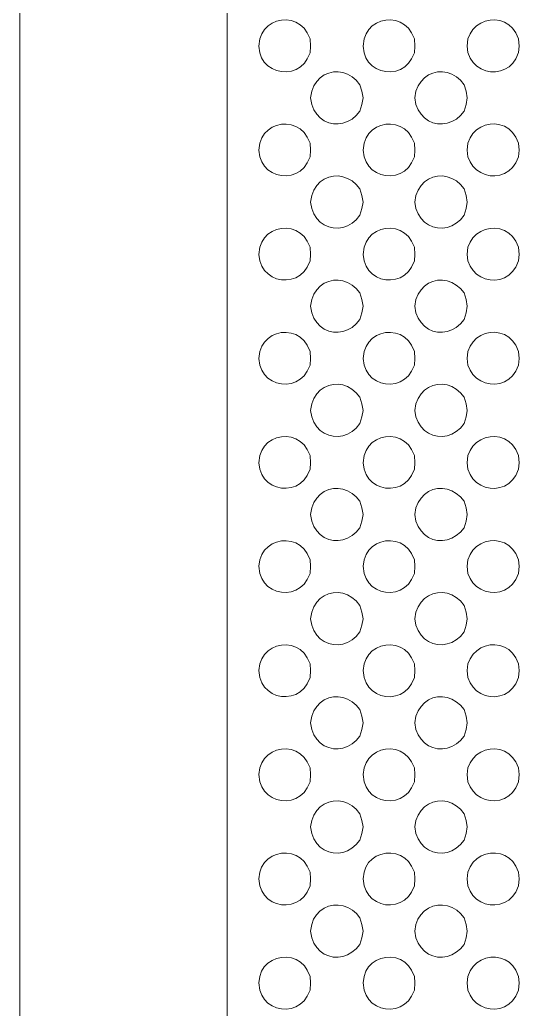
# Model space of a CAD drawing. Extents: x 0 to 243, y -13 to 276.
# Drawn here: x 78.91 to 102.64, y 189.19 to 236.25 of the extents above; entities that cross this region are included whole.
import ezdxf

# ---------------------------------------------------------------- set-up
doc = ezdxf.new("R2010")
doc.units = 0
doc.layers.add('GEOMETRY', color=7, linetype='Continuous')

msp = doc.modelspace()

# ---------------------------------------------------------------- linework, layer by layer
at = {"layer": 'GEOMETRY', "lineweight": 13}
for points in [[(78.913, 260.039), (78.913, 110.427)], [(88.769, 260.038), (88.769, 110.427)]]:
    msp.add_lwpolyline(points, dxfattribs=at)
for points in [[(92.728, 235.003), (92.703, 235.345), (92.571, 235.632), (92.418, 235.849), (92.235, 236.017), (92.028, 236.139), (91.806, 236.216), (91.574, 236.248), (91.341, 236.238), (91.113, 236.186), (90.899, 236.093), (90.705, 235.962), (90.538, 235.792), (90.407, 235.586), (90.317, 235.345), (90.264, 235.003), (90.317, 234.689), (90.399, 234.445), (90.528, 234.237), (90.696, 234.067), (90.894, 233.935), (91.115, 233.843), (91.349, 233.792), (91.588, 233.782), (91.824, 233.816), (92.049, 233.893), (92.254, 234.015), (92.431, 234.184), (92.571, 234.399), (92.703, 234.689), (92.728, 235.003)], [(97.682, 235.003), (97.657, 235.345), (97.525, 235.632), (97.373, 235.849), (97.19, 236.017), (96.983, 236.139), (96.76, 236.215), (96.529, 236.248), (96.296, 236.237), (96.068, 236.185), (95.853, 236.093), (95.659, 235.961), (95.493, 235.792), (95.361, 235.586), (95.271, 235.345), (95.218, 235.003), (95.271, 234.689), (95.354, 234.445), (95.484, 234.237), (95.652, 234.067), (95.85, 233.935), (96.07, 233.843), (96.303, 233.792), (96.542, 233.782), (96.777, 233.816), (97.002, 233.893), (97.207, 234.015), (97.384, 234.184), (97.525, 234.399), (97.657, 234.689), (97.682, 235.003)], [(102.637, 235.003), (102.612, 235.345), (102.48, 235.632), (102.325, 235.848), (102.142, 236.017), (101.936, 236.139), (101.715, 236.216), (101.486, 236.25), (101.254, 236.24), (101.028, 236.189), (100.813, 236.097), (100.615, 235.965), (100.443, 235.796), (100.302, 235.588), (100.199, 235.345), (100.173, 235.003), (100.199, 234.69), (100.306, 234.435), (100.451, 234.221), (100.629, 234.048), (100.831, 233.918), (101.051, 233.829), (101.281, 233.783), (101.515, 233.779), (101.745, 233.818), (101.963, 233.899), (102.164, 234.023), (102.338, 234.19), (102.48, 234.4), (102.612, 234.69), (102.637, 235.003)], [(95.218, 232.539), (95.165, 232.852), (95.062, 233.167), (94.891, 233.379), (94.697, 233.545), (94.486, 233.667), (94.264, 233.745), (94.036, 233.779), (93.809, 233.771), (93.587, 233.72), (93.378, 233.628), (93.187, 233.495), (93.02, 233.32), (92.883, 233.106), (92.78, 232.852), (92.727, 232.539), (92.78, 232.224), (92.882, 231.971), (93.02, 231.757), (93.187, 231.583), (93.378, 231.45), (93.587, 231.358), (93.809, 231.307), (94.036, 231.299), (94.264, 231.334), (94.487, 231.411), (94.698, 231.533), (94.892, 231.699), (95.062, 231.909), (95.165, 232.224), (95.218, 232.539)], [(100.173, 232.539), (100.121, 232.852), (100.016, 233.167), (99.846, 233.379), (99.652, 233.545), (99.441, 233.667), (99.219, 233.745), (98.991, 233.779), (98.763, 233.771), (98.542, 233.72), (98.332, 233.628), (98.141, 233.495), (97.974, 233.32), (97.837, 233.106), (97.735, 232.852), (97.682, 232.539), (97.735, 232.224), (97.837, 231.971), (97.974, 231.757), (98.141, 231.583), (98.332, 231.45), (98.542, 231.358), (98.763, 231.308), (98.991, 231.3), (99.219, 231.334), (99.441, 231.412), (99.652, 231.534), (99.846, 231.7), (100.016, 231.91), (100.121, 232.224), (100.173, 232.539)], [(92.728, 230.048), (92.703, 230.39), (92.571, 230.677), (92.419, 230.894), (92.236, 231.063), (92.029, 231.185), (91.806, 231.262), (91.574, 231.294), (91.341, 231.284), (91.113, 231.232), (90.899, 231.139), (90.705, 231.008), (90.538, 230.838), (90.407, 230.632), (90.317, 230.39), (90.264, 230.048), (90.317, 229.734), (90.406, 229.493), (90.537, 229.287), (90.703, 229.117), (90.897, 228.985), (91.112, 228.893), (91.339, 228.84), (91.573, 228.829), (91.805, 228.862), (92.028, 228.938), (92.235, 229.059), (92.418, 229.228), (92.571, 229.444), (92.703, 229.734), (92.728, 230.048)], [(97.682, 230.048), (97.657, 230.39), (97.525, 230.677), (97.373, 230.894), (97.191, 231.063), (96.984, 231.185), (96.761, 231.262), (96.53, 231.294), (96.296, 231.284), (96.069, 231.232), (95.854, 231.139), (95.659, 231.007), (95.493, 230.838), (95.361, 230.632), (95.271, 230.39), (95.218, 230.048), (95.271, 229.735), (95.36, 229.494), (95.491, 229.288), (95.658, 229.118), (95.852, 228.986), (96.066, 228.893), (96.294, 228.841), (96.527, 228.83), (96.759, 228.862), (96.982, 228.938), (97.189, 229.06), (97.373, 229.229), (97.525, 229.445), (97.657, 229.735), (97.682, 230.048)], [(102.637, 230.048), (102.612, 230.39), (102.48, 230.677), (102.326, 230.894), (102.142, 231.063), (101.937, 231.186), (101.716, 231.263), (101.486, 231.297), (101.255, 231.287), (101.028, 231.236), (100.813, 231.143), (100.616, 231.012), (100.443, 230.841), (100.302, 230.634), (100.199, 230.39), (100.173, 230.048), (100.199, 229.735), (100.302, 229.491), (100.442, 229.284), (100.615, 229.114), (100.812, 228.982), (101.027, 228.89), (101.254, 228.838), (101.485, 228.828), (101.715, 228.862), (101.936, 228.939), (102.142, 229.061), (102.325, 229.229), (102.48, 229.445), (102.612, 229.735), (102.637, 230.048)], [(95.218, 227.585), (95.165, 227.899), (95.062, 228.214), (94.892, 228.425), (94.698, 228.591), (94.487, 228.712), (94.264, 228.79), (94.036, 228.824), (93.809, 228.816), (93.587, 228.766), (93.378, 228.674), (93.187, 228.54), (93.02, 228.366), (92.882, 228.153), (92.78, 227.899), (92.727, 227.585), (92.78, 227.271), (92.883, 227.017), (93.02, 226.803), (93.187, 226.629), (93.378, 226.495), (93.587, 226.403), (93.807, 226.352), (94.035, 226.344), (94.262, 226.378), (94.485, 226.456), (94.696, 226.577), (94.891, 226.743), (95.062, 226.954), (95.165, 227.271), (95.218, 227.585)], [(100.173, 227.585), (100.121, 227.899), (100.016, 228.214), (99.846, 228.425), (99.652, 228.59), (99.441, 228.712), (99.218, 228.789), (98.99, 228.824), (98.763, 228.816), (98.541, 228.765), (98.332, 228.673), (98.141, 228.54), (97.974, 228.366), (97.837, 228.153), (97.735, 227.899), (97.682, 227.585), (97.735, 227.271), (97.837, 227.017), (97.975, 226.803), (98.142, 226.629), (98.332, 226.495), (98.541, 226.403), (98.762, 226.353), (98.989, 226.344), (99.217, 226.379), (99.439, 226.457), (99.651, 226.578), (99.845, 226.744), (100.016, 226.955), (100.121, 227.271), (100.173, 227.585)], [(92.728, 225.093), (92.703, 225.435), (92.571, 225.724), (92.418, 225.941), (92.234, 226.109), (92.027, 226.231), (91.804, 226.308), (91.572, 226.34), (91.338, 226.329), (91.111, 226.276), (90.897, 226.183), (90.703, 226.052), (90.537, 225.882), (90.406, 225.676), (90.317, 225.435), (90.264, 225.093), (90.317, 224.78), (90.407, 224.538), (90.539, 224.332), (90.705, 224.163), (90.899, 224.031), (91.113, 223.939), (91.341, 223.886), (91.574, 223.876), (91.805, 223.908), (92.028, 223.985), (92.235, 224.107), (92.418, 224.275), (92.571, 224.492), (92.703, 224.78), (92.728, 225.093)], [(97.682, 225.093), (97.657, 225.435), (97.525, 225.724), (97.372, 225.941), (97.189, 226.109), (96.982, 226.231), (96.758, 226.307), (96.527, 226.339), (96.293, 226.328), (96.066, 226.276), (95.851, 226.183), (95.658, 226.051), (95.491, 225.882), (95.36, 225.676), (95.271, 225.435), (95.218, 225.093), (95.271, 224.78), (95.361, 224.539), (95.493, 224.333), (95.659, 224.163), (95.853, 224.032), (96.068, 223.939), (96.295, 223.887), (96.528, 223.876), (96.76, 223.908), (96.983, 223.985), (97.189, 224.107), (97.373, 224.275), (97.525, 224.492), (97.657, 224.78), (97.682, 225.093)], [(102.637, 225.093), (102.612, 225.435), (102.48, 225.724), (102.325, 225.94), (102.141, 226.109), (101.936, 226.231), (101.715, 226.308), (101.485, 226.342), (101.254, 226.332), (101.027, 226.281), (100.812, 226.189), (100.615, 226.057), (100.443, 225.887), (100.302, 225.679), (100.199, 225.435), (100.173, 225.093), (100.199, 224.78), (100.303, 224.536), (100.445, 224.329), (100.617, 224.159), (100.814, 224.027), (101.028, 223.935), (101.254, 223.883), (101.485, 223.874), (101.714, 223.907), (101.934, 223.984), (102.14, 224.107), (102.324, 224.276), (102.48, 224.492), (102.612, 224.78), (102.637, 225.093)], [(95.218, 222.63), (95.165, 222.944), (95.062, 223.259), (94.89, 223.47), (94.696, 223.636), (94.484, 223.758), (94.262, 223.835), (94.035, 223.87), (93.808, 223.862), (93.587, 223.811), (93.379, 223.719), (93.188, 223.586), (93.021, 223.412), (92.883, 223.198), (92.78, 222.944), (92.727, 222.63), (92.78, 222.316), (92.882, 222.062), (93.02, 221.848), (93.187, 221.674), (93.378, 221.54), (93.587, 221.448), (93.808, 221.397), (94.035, 221.389), (94.263, 221.424), (94.485, 221.502), (94.697, 221.623), (94.891, 221.79), (95.062, 222.001), (95.165, 222.316), (95.218, 222.63)], [(100.173, 222.63), (100.121, 222.944), (100.016, 223.259), (99.845, 223.47), (99.65, 223.636), (99.439, 223.757), (99.217, 223.835), (98.99, 223.87), (98.763, 223.862), (98.542, 223.811), (98.334, 223.719), (98.143, 223.586), (97.976, 223.412), (97.838, 223.198), (97.735, 222.944), (97.682, 222.63), (97.735, 222.316), (97.837, 222.062), (97.974, 221.848), (98.141, 221.674), (98.332, 221.54), (98.541, 221.448), (98.762, 221.398), (98.99, 221.39), (99.218, 221.424), (99.44, 221.502), (99.651, 221.624), (99.846, 221.79), (100.016, 222.001), (100.121, 222.316), (100.173, 222.63)], [(92.728, 220.14), (92.703, 220.48), (92.571, 220.769), (92.417, 220.986), (92.232, 221.155), (92.025, 221.277), (91.802, 221.353), (91.57, 221.385), (91.337, 221.374), (91.111, 221.321), (90.897, 221.228), (90.704, 221.096), (90.538, 220.926), (90.407, 220.721), (90.317, 220.48), (90.264, 220.14), (90.317, 219.827), (90.406, 219.585), (90.537, 219.379), (90.703, 219.209), (90.897, 219.077), (91.111, 218.985), (91.339, 218.932), (91.572, 218.921), (91.804, 218.954), (92.027, 219.03), (92.234, 219.152), (92.418, 219.32), (92.571, 219.537), (92.703, 219.827), (92.728, 220.14)], [(97.682, 220.14), (97.657, 220.48), (97.525, 220.769), (97.371, 220.986), (97.186, 221.155), (96.979, 221.277), (96.756, 221.353), (96.525, 221.385), (96.292, 221.374), (96.065, 221.321), (95.851, 221.228), (95.658, 221.096), (95.492, 220.926), (95.361, 220.72), (95.271, 220.48), (95.218, 220.14), (95.271, 219.827), (95.36, 219.585), (95.492, 219.379), (95.658, 219.209), (95.852, 219.077), (96.067, 218.984), (96.294, 218.932), (96.527, 218.921), (96.759, 218.953), (96.982, 219.03), (97.189, 219.151), (97.373, 219.32), (97.525, 219.537), (97.657, 219.827), (97.682, 220.14)], [(102.637, 220.14), (102.612, 220.481), (102.48, 220.77), (102.324, 220.986), (102.139, 221.155), (101.933, 221.277), (101.713, 221.354), (101.484, 221.388), (101.253, 221.378), (101.027, 221.327), (100.813, 221.234), (100.616, 221.103), (100.444, 220.933), (100.303, 220.725), (100.199, 220.481), (100.173, 220.14), (100.199, 219.827), (100.302, 219.583), (100.443, 219.375), (100.615, 219.205), (100.812, 219.073), (101.027, 218.981), (101.254, 218.929), (101.485, 218.92), (101.715, 218.953), (101.936, 219.03), (102.141, 219.152), (102.325, 219.321), (102.48, 219.537), (102.612, 219.827), (102.637, 220.14)], [(95.218, 217.675), (95.165, 217.989), (95.062, 218.304), (94.889, 218.515), (94.694, 218.682), (94.482, 218.804), (94.26, 218.882), (94.033, 218.916), (93.807, 218.908), (93.587, 218.857), (93.379, 218.765), (93.189, 218.631), (93.022, 218.457), (92.884, 218.243), (92.78, 217.989), (92.727, 217.675), (92.78, 217.361), (92.883, 217.107), (93.021, 216.893), (93.188, 216.719), (93.378, 216.586), (93.587, 216.494), (93.807, 216.443), (94.034, 216.435), (94.261, 216.469), (94.483, 216.547), (94.695, 216.669), (94.89, 216.835), (95.062, 217.046), (95.165, 217.361), (95.218, 217.675)], [(100.173, 217.675), (100.121, 217.989), (100.016, 218.304), (99.843, 218.515), (99.648, 218.682), (99.437, 218.804), (99.215, 218.882), (98.988, 218.916), (98.762, 218.908), (98.542, 218.858), (98.334, 218.765), (98.144, 218.632), (97.977, 218.458), (97.839, 218.243), (97.735, 217.989), (97.682, 217.675), (97.735, 217.361), (97.838, 217.107), (97.976, 216.893), (98.143, 216.719), (98.333, 216.586), (98.542, 216.494), (98.762, 216.443), (98.989, 216.435), (99.216, 216.47), (99.438, 216.548), (99.649, 216.669), (99.844, 216.835), (100.016, 217.046), (100.121, 217.361), (100.173, 217.675)], [(92.728, 215.185), (92.703, 215.525), (92.571, 215.814), (92.418, 216.03), (92.234, 216.199), (92.027, 216.321), (91.804, 216.397), (91.572, 216.429), (91.339, 216.418), (91.111, 216.366), (90.897, 216.273), (90.703, 216.141), (90.537, 215.972), (90.406, 215.766), (90.317, 215.525), (90.264, 215.185), (90.317, 214.872), (90.406, 214.63), (90.537, 214.424), (90.703, 214.254), (90.897, 214.122), (91.111, 214.03), (91.339, 213.977), (91.572, 213.966), (91.804, 213.999), (92.027, 214.075), (92.234, 214.197), (92.418, 214.365), (92.571, 214.582), (92.703, 214.872), (92.728, 215.185)], [(97.682, 215.185), (97.657, 215.526), (97.525, 215.814), (97.372, 216.031), (97.189, 216.199), (96.982, 216.321), (96.758, 216.398), (96.527, 216.43), (96.293, 216.419), (96.066, 216.366), (95.851, 216.273), (95.658, 216.142), (95.491, 215.972), (95.36, 215.766), (95.271, 215.526), (95.218, 215.185), (95.271, 214.872), (95.36, 214.63), (95.492, 214.424), (95.658, 214.254), (95.852, 214.122), (96.067, 214.029), (96.294, 213.977), (96.527, 213.966), (96.759, 213.998), (96.982, 214.074), (97.189, 214.196), (97.373, 214.365), (97.525, 214.582), (97.657, 214.872), (97.682, 215.185)], [(102.637, 215.186), (102.612, 215.526), (102.48, 215.815), (102.325, 216.031), (102.141, 216.199), (101.936, 216.322), (101.715, 216.399), (101.485, 216.432), (101.254, 216.423), (101.027, 216.371), (100.812, 216.279), (100.615, 216.147), (100.443, 215.977), (100.302, 215.77), (100.199, 215.526), (100.173, 215.186), (100.199, 214.872), (100.302, 214.628), (100.443, 214.42), (100.615, 214.25), (100.812, 214.118), (101.027, 214.026), (101.254, 213.974), (101.485, 213.964), (101.715, 213.998), (101.936, 214.075), (102.141, 214.197), (102.325, 214.366), (102.48, 214.582), (102.612, 214.872), (102.637, 215.186)], [(95.218, 212.72), (95.165, 213.034), (95.062, 213.349), (94.89, 213.56), (94.696, 213.727), (94.485, 213.849), (94.263, 213.927), (94.035, 213.961), (93.808, 213.953), (93.588, 213.903), (93.379, 213.81), (93.188, 213.677), (93.021, 213.503), (92.883, 213.288), (92.78, 213.034), (92.727, 212.72), (92.78, 212.404), (92.883, 212.151), (93.021, 211.938), (93.188, 211.764), (93.379, 211.631), (93.588, 211.539), (93.809, 211.489), (94.036, 211.481), (94.264, 211.515), (94.486, 211.593), (94.697, 211.715), (94.891, 211.88), (95.062, 212.091), (95.165, 212.404), (95.218, 212.72)], [(100.173, 212.72), (100.121, 213.035), (100.016, 213.349), (99.845, 213.56), (99.651, 213.727), (99.44, 213.849), (99.218, 213.927), (98.99, 213.961), (98.763, 213.953), (98.542, 213.903), (98.334, 213.811), (98.143, 213.677), (97.976, 213.503), (97.838, 213.289), (97.735, 213.035), (97.682, 212.72), (97.735, 212.404), (97.838, 212.151), (97.976, 211.937), (98.143, 211.763), (98.334, 211.63), (98.542, 211.538), (98.763, 211.488), (98.989, 211.48), (99.217, 211.515), (99.439, 211.593), (99.65, 211.714), (99.844, 211.88), (100.016, 212.091), (100.121, 212.404), (100.173, 212.72)], [(92.728, 210.257), (92.703, 210.572), (92.571, 210.859), (92.418, 211.076), (92.234, 211.244), (92.027, 211.366), (91.805, 211.442), (91.573, 211.475), (91.34, 211.464), (91.113, 211.412), (90.898, 211.319), (90.705, 211.188), (90.538, 211.019), (90.407, 210.813), (90.317, 210.572), (90.264, 210.257), (90.317, 209.915), (90.406, 209.674), (90.537, 209.468), (90.703, 209.299), (90.897, 209.167), (91.111, 209.075), (91.338, 209.022), (91.572, 209.011), (91.803, 209.043), (92.026, 209.119), (92.234, 209.241), (92.418, 209.41), (92.571, 209.626), (92.703, 209.915), (92.728, 210.257)], [(97.682, 210.257), (97.657, 210.57), (97.525, 210.86), (97.372, 211.077), (97.189, 211.245), (96.982, 211.367), (96.758, 211.443), (96.527, 211.475), (96.293, 211.464), (96.066, 211.411), (95.851, 211.318), (95.658, 211.186), (95.491, 211.017), (95.36, 210.811), (95.271, 210.57), (95.218, 210.257), (95.271, 209.915), (95.36, 209.674), (95.492, 209.469), (95.658, 209.299), (95.852, 209.167), (96.066, 209.075), (96.293, 209.022), (96.527, 209.011), (96.758, 209.043), (96.981, 209.119), (97.188, 209.241), (97.372, 209.409), (97.525, 209.626), (97.657, 209.915), (97.682, 210.257)], [(102.637, 210.257), (102.612, 210.57), (102.48, 210.86), (102.325, 211.076), (102.141, 211.244), (101.936, 211.366), (101.715, 211.444), (101.485, 211.477), (101.254, 211.467), (101.027, 211.415), (100.812, 211.323), (100.615, 211.192), (100.443, 211.021), (100.302, 210.814), (100.199, 210.57), (100.173, 210.257), (100.199, 209.915), (100.302, 209.672), (100.443, 209.464), (100.615, 209.294), (100.812, 209.163), (101.027, 209.071), (101.253, 209.019), (101.485, 209.009), (101.714, 209.043), (101.935, 209.12), (102.141, 209.242), (102.325, 209.41), (102.48, 209.626), (102.612, 209.915), (102.637, 210.257)], [(95.218, 207.765), (95.165, 208.08), (95.062, 208.396), (94.889, 208.607), (94.694, 208.773), (94.483, 208.894), (94.261, 208.972), (94.033, 209.007), (93.807, 208.998), (93.586, 208.948), (93.378, 208.856), (93.188, 208.722), (93.021, 208.548), (92.883, 208.334), (92.78, 208.08), (92.727, 207.765), (92.78, 207.451), (92.883, 207.197), (93.021, 206.984), (93.188, 206.81), (93.378, 206.677), (93.587, 206.584), (93.807, 206.534), (94.034, 206.526), (94.262, 206.56), (94.484, 206.638), (94.696, 206.759), (94.89, 206.925), (95.062, 207.136), (95.165, 207.451), (95.218, 207.765)], [(100.173, 207.765), (100.121, 208.08), (100.016, 208.396), (99.844, 208.607), (99.649, 208.773), (99.438, 208.894), (99.216, 208.972), (98.988, 209.007), (98.762, 208.998), (98.541, 208.948), (98.333, 208.856), (98.143, 208.722), (97.976, 208.548), (97.838, 208.334), (97.735, 208.08), (97.682, 207.765), (97.735, 207.452), (97.837, 207.198), (97.974, 206.984), (98.141, 206.81), (98.332, 206.677), (98.541, 206.585), (98.762, 206.535), (98.99, 206.526), (99.218, 206.561), (99.44, 206.638), (99.651, 206.76), (99.846, 206.925), (100.016, 207.136), (100.121, 207.452), (100.173, 207.765)], [(92.728, 205.302), (92.703, 205.617), (92.571, 205.905), (92.418, 206.122), (92.235, 206.291), (92.028, 206.413), (91.805, 206.489), (91.574, 206.522), (91.341, 206.511), (91.113, 206.459), (90.899, 206.366), (90.705, 206.234), (90.539, 206.065), (90.407, 205.859), (90.317, 205.617), (90.264, 205.302), (90.317, 204.96), (90.407, 204.718), (90.539, 204.512), (90.705, 204.343), (90.899, 204.211), (91.113, 204.118), (91.341, 204.066), (91.574, 204.056), (91.805, 204.088), (92.028, 204.165), (92.235, 204.287), (92.418, 204.456), (92.571, 204.673), (92.703, 204.96), (92.728, 205.302)], [(97.682, 205.302), (97.657, 205.617), (97.525, 205.905), (97.373, 206.122), (97.189, 206.291), (96.983, 206.413), (96.76, 206.49), (96.528, 206.522), (96.295, 206.511), (96.068, 206.459), (95.853, 206.366), (95.659, 206.234), (95.493, 206.065), (95.361, 205.859), (95.271, 205.617), (95.218, 205.302), (95.271, 204.96), (95.361, 204.719), (95.493, 204.513), (95.659, 204.343), (95.854, 204.211), (96.068, 204.118), (96.296, 204.066), (96.529, 204.055), (96.76, 204.088), (96.983, 204.164), (97.19, 204.287), (97.373, 204.456), (97.525, 204.673), (97.657, 204.96), (97.682, 205.302)], [(102.637, 205.302), (102.612, 205.617), (102.48, 205.905), (102.324, 206.122), (102.139, 206.291), (101.934, 206.414), (101.713, 206.491), (101.485, 206.524), (101.254, 206.515), (101.029, 206.463), (100.814, 206.371), (100.618, 206.239), (100.445, 206.069), (100.304, 205.861), (100.199, 205.617), (100.173, 205.302), (100.199, 204.96), (100.303, 204.716), (100.444, 204.508), (100.616, 204.338), (100.813, 204.206), (101.027, 204.114), (101.253, 204.063), (101.484, 204.053), (101.713, 204.087), (101.934, 204.164), (102.14, 204.286), (102.324, 204.455), (102.48, 204.671), (102.612, 204.96), (102.637, 205.302)], [(95.218, 202.812), (95.165, 203.126), (95.062, 203.441), (94.891, 203.651), (94.697, 203.817), (94.485, 203.939), (94.263, 204.016), (94.035, 204.051), (93.808, 204.043), (93.587, 203.992), (93.378, 203.9), (93.187, 203.767), (93.02, 203.593), (92.882, 203.379), (92.78, 203.126), (92.727, 202.812), (92.78, 202.499), (92.882, 202.245), (93.019, 202.03), (93.186, 201.856), (93.378, 201.722), (93.587, 201.63), (93.809, 201.58), (94.036, 201.571), (94.265, 201.606), (94.487, 201.684), (94.698, 201.806), (94.892, 201.972), (95.062, 202.183), (95.165, 202.499), (95.218, 202.812)], [(100.173, 202.812), (100.121, 203.126), (100.016, 203.441), (99.845, 203.651), (99.651, 203.817), (99.44, 203.939), (99.218, 204.016), (98.99, 204.051), (98.762, 204.043), (98.541, 203.992), (98.332, 203.9), (98.141, 203.767), (97.974, 203.593), (97.837, 203.379), (97.735, 203.126), (97.682, 202.812), (97.735, 202.499), (97.836, 202.245), (97.973, 202.03), (98.14, 201.856), (98.331, 201.723), (98.541, 201.63), (98.762, 201.58), (98.99, 201.572), (99.219, 201.606), (99.441, 201.684), (99.653, 201.806), (99.846, 201.972), (100.016, 202.183), (100.121, 202.499), (100.173, 202.812)], [(92.728, 200.347), (92.703, 200.662), (92.571, 200.951), (92.417, 201.168), (92.233, 201.337), (92.026, 201.458), (91.803, 201.535), (91.571, 201.567), (91.338, 201.556), (91.111, 201.503), (90.897, 201.41), (90.703, 201.278), (90.537, 201.109), (90.406, 200.903), (90.317, 200.662), (90.264, 200.347), (90.317, 200.005), (90.407, 199.764), (90.538, 199.559), (90.705, 199.389), (90.898, 199.258), (91.112, 199.165), (91.339, 199.113), (91.572, 199.102), (91.804, 199.134), (92.026, 199.211), (92.233, 199.332), (92.417, 199.501), (92.571, 199.718), (92.703, 200.005), (92.728, 200.347)], [(97.682, 200.347), (97.657, 200.662), (97.525, 200.951), (97.372, 201.168), (97.188, 201.337), (96.98, 201.458), (96.757, 201.535), (96.526, 201.567), (96.293, 201.556), (96.065, 201.503), (95.851, 201.41), (95.658, 201.278), (95.491, 201.109), (95.36, 200.903), (95.271, 200.662), (95.218, 200.347), (95.271, 200.005), (95.361, 199.764), (95.493, 199.559), (95.659, 199.39), (95.853, 199.258), (96.067, 199.166), (96.294, 199.113), (96.527, 199.102), (96.758, 199.135), (96.981, 199.211), (97.188, 199.333), (97.372, 199.501), (97.525, 199.718), (97.657, 200.005), (97.682, 200.347)], [(102.637, 200.347), (102.612, 200.662), (102.48, 200.951), (102.324, 201.167), (102.14, 201.336), (101.934, 201.458), (101.713, 201.535), (101.484, 201.569), (101.253, 201.559), (101.027, 201.508), (100.813, 201.415), (100.616, 201.284), (100.444, 201.114), (100.303, 200.906), (100.199, 200.662), (100.173, 200.347), (100.199, 200.005), (100.303, 199.761), (100.445, 199.554), (100.617, 199.384), (100.814, 199.253), (101.028, 199.161), (101.254, 199.11), (101.485, 199.1), (101.714, 199.133), (101.934, 199.211), (102.14, 199.333), (102.324, 199.502), (102.48, 199.718), (102.612, 200.005), (102.637, 200.347)], [(95.218, 197.857), (95.165, 198.171), (95.062, 198.486), (94.89, 198.697), (94.695, 198.863), (94.484, 198.985), (94.261, 199.062), (94.034, 199.097), (93.807, 199.089), (93.587, 199.038), (93.379, 198.946), (93.188, 198.813), (93.021, 198.638), (92.883, 198.424), (92.78, 198.171), (92.727, 197.857), (92.78, 197.543), (92.884, 197.289), (93.022, 197.074), (93.189, 196.9), (93.379, 196.767), (93.587, 196.674), (93.807, 196.624), (94.033, 196.616), (94.26, 196.65), (94.482, 196.728), (94.694, 196.85), (94.889, 197.016), (95.062, 197.228), (95.165, 197.543), (95.218, 197.857)], [(100.173, 197.857), (100.121, 198.171), (100.016, 198.486), (99.844, 198.697), (99.649, 198.863), (99.438, 198.984), (99.216, 199.062), (98.989, 199.097), (98.762, 199.088), (98.542, 199.038), (98.333, 198.946), (98.143, 198.812), (97.976, 198.638), (97.838, 198.424), (97.735, 198.171), (97.682, 197.857), (97.735, 197.543), (97.839, 197.289), (97.977, 197.074), (98.144, 196.9), (98.334, 196.766), (98.542, 196.674), (98.762, 196.624), (98.988, 196.615), (99.215, 196.65), (99.437, 196.728), (99.648, 196.85), (99.843, 197.016), (100.016, 197.228), (100.121, 197.543), (100.173, 197.857)], [(92.728, 195.392), (92.703, 195.707), (92.571, 195.996), (92.429, 196.211), (92.252, 196.38), (92.047, 196.502), (91.822, 196.58), (91.587, 196.613), (91.348, 196.604), (91.115, 196.553), (90.896, 196.461), (90.698, 196.329), (90.53, 196.159), (90.4, 195.951), (90.317, 195.707), (90.264, 195.392), (90.317, 195.052), (90.406, 194.811), (90.537, 194.605), (90.703, 194.435), (90.897, 194.303), (91.111, 194.211), (91.339, 194.158), (91.572, 194.147), (91.804, 194.179), (92.027, 194.256), (92.234, 194.377), (92.418, 194.546), (92.571, 194.763), (92.703, 195.052), (92.728, 195.392)], [(97.682, 195.392), (97.657, 195.707), (97.525, 195.996), (97.384, 196.212), (97.206, 196.38), (97.001, 196.503), (96.777, 196.58), (96.541, 196.613), (96.303, 196.604), (96.07, 196.553), (95.85, 196.461), (95.652, 196.329), (95.484, 196.159), (95.355, 195.951), (95.271, 195.707), (95.218, 195.392), (95.271, 195.052), (95.36, 194.811), (95.491, 194.605), (95.658, 194.436), (95.851, 194.304), (96.066, 194.211), (96.293, 194.159), (96.527, 194.148), (96.758, 194.18), (96.982, 194.256), (97.189, 194.378), (97.372, 194.546), (97.525, 194.763), (97.657, 195.052), (97.682, 195.392)], [(102.637, 195.393), (102.612, 195.707), (102.48, 195.997), (102.338, 196.207), (102.162, 196.373), (101.962, 196.497), (101.743, 196.578), (101.514, 196.616), (101.28, 196.612), (101.05, 196.566), (100.831, 196.478), (100.628, 196.347), (100.451, 196.175), (100.306, 195.962), (100.199, 195.707), (100.173, 195.393), (100.199, 195.052), (100.302, 194.808), (100.442, 194.601), (100.614, 194.43), (100.811, 194.299), (101.027, 194.207), (101.253, 194.155), (101.485, 194.145), (101.714, 194.179), (101.935, 194.256), (102.141, 194.378), (102.325, 194.547), (102.48, 194.763), (102.612, 195.052), (102.637, 195.393)], [(95.218, 192.902), (95.165, 193.216), (95.062, 193.529), (94.903, 193.739), (94.714, 193.905), (94.504, 194.027), (94.278, 194.105), (94.045, 194.14), (93.811, 194.132), (93.583, 194.082), (93.368, 193.99), (93.173, 193.857), (93.006, 193.683), (92.872, 193.469), (92.78, 193.216), (92.727, 192.902), (92.78, 192.588), (92.884, 192.334), (93.022, 192.119), (93.189, 191.945), (93.379, 191.811), (93.587, 191.719), (93.807, 191.668), (94.033, 191.66), (94.26, 191.695), (94.482, 191.773), (94.693, 191.895), (94.889, 192.061), (95.062, 192.273), (95.165, 192.588), (95.218, 192.902)], [(100.173, 192.902), (100.121, 193.216), (100.016, 193.529), (99.857, 193.739), (99.668, 193.905), (99.458, 194.027), (99.233, 194.105), (99, 194.14), (98.766, 194.132), (98.538, 194.082), (98.324, 193.99), (98.129, 193.857), (97.962, 193.683), (97.828, 193.469), (97.735, 193.216), (97.682, 192.902), (97.735, 192.588), (97.839, 192.334), (97.977, 192.119), (98.144, 191.945), (98.334, 191.812), (98.542, 191.719), (98.762, 191.669), (98.988, 191.661), (99.215, 191.695), (99.437, 191.773), (99.648, 191.895), (99.843, 192.061), (100.016, 192.273), (100.121, 192.588), (100.173, 192.902)], [(92.728, 190.437), (92.703, 190.751), (92.571, 191.041), (92.431, 191.257), (92.254, 191.425), (92.049, 191.548), (91.824, 191.625), (91.588, 191.658), (91.349, 191.649), (91.115, 191.597), (90.895, 191.505), (90.696, 191.374), (90.528, 191.203), (90.399, 190.995), (90.317, 190.751), (90.264, 190.437), (90.317, 190.097), (90.406, 189.856), (90.537, 189.65), (90.703, 189.48), (90.897, 189.349), (91.111, 189.256), (91.339, 189.203), (91.572, 189.193), (91.804, 189.225), (92.027, 189.301), (92.234, 189.423), (92.418, 189.591), (92.571, 189.808), (92.703, 190.097), (92.728, 190.437)], [(97.682, 190.437), (97.657, 190.751), (97.525, 191.041), (97.385, 191.257), (97.209, 191.425), (97.004, 191.548), (96.779, 191.625), (96.543, 191.658), (96.303, 191.649), (96.069, 191.597), (95.849, 191.505), (95.651, 191.373), (95.483, 191.203), (95.353, 190.995), (95.271, 190.751), (95.218, 190.437), (95.271, 190.097), (95.36, 189.856), (95.491, 189.65), (95.658, 189.481), (95.851, 189.349), (96.066, 189.256), (96.293, 189.204), (96.527, 189.193), (96.758, 189.225), (96.982, 189.301), (97.189, 189.423), (97.372, 189.591), (97.525, 189.808), (97.657, 190.097), (97.682, 190.437)], [(102.637, 190.438), (102.612, 190.751), (102.48, 191.041), (102.339, 191.251), (102.165, 191.418), (101.965, 191.542), (101.746, 191.623), (101.516, 191.662), (101.283, 191.659), (101.052, 191.612), (100.832, 191.524), (100.629, 191.394), (100.451, 191.221), (100.306, 191.007), (100.199, 190.751), (100.173, 190.438), (100.199, 190.097), (100.302, 189.853), (100.443, 189.646), (100.615, 189.475), (100.812, 189.344), (101.027, 189.251), (101.254, 189.2), (101.485, 189.19), (101.715, 189.224), (101.936, 189.301), (102.141, 189.423), (102.325, 189.592), (102.48, 189.808), (102.612, 190.097), (102.637, 190.438)]]:
    msp.add_lwpolyline(points, close=True, dxfattribs=at)

doc.saveas('drawing.dxf')
